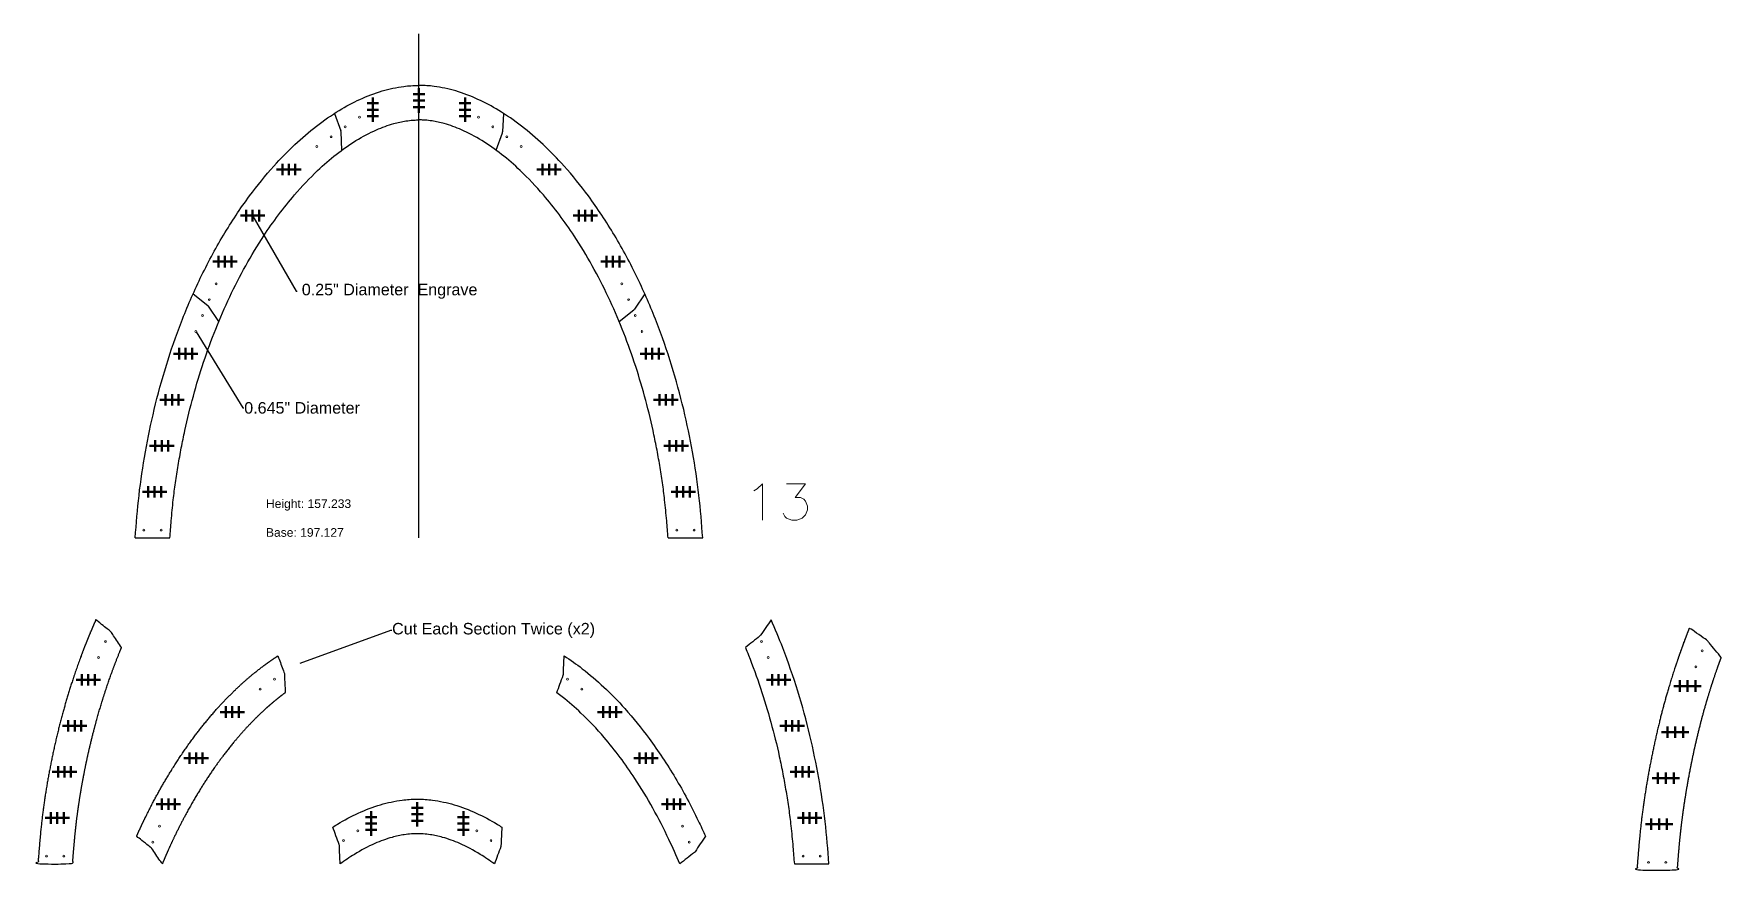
# Model space of a CAD drawing. Header units: inches. Extents: x -1683 to 11264, y -1696 to 865.
# Drawn here: x 2498 to 3084, y -1456 to -1165 of the extents above; entities that cross this region are included whole.
import ezdxf
from ezdxf import colors
from ezdxf.entities.mleader import LeaderData, LeaderLine
from ezdxf.math import Vec2, Vec3

# ---------------------------------------------------------------- set-up
doc = ezdxf.new("R2010")
doc.units = ezdxf.units.IN
doc.header["$MEASUREMENT"] = 0
doc.header["$PDMODE"] = 2
doc.header["$PDSIZE"] = 2
for name, color, linetype, lineweight in [('Annotation', 7, 'Continuous', 9), ('Drilling', 3, 'Continuous', 13), ('Engrave', 4, 'Continuous', 50)]:
    doc.layers.add(name, color=color, linetype=linetype, lineweight=lineweight)
doc.styles.get("Standard").update_dxf_attribs({"font": 'Arial.ttf'})

# ---------------------------------------------------------------- blocks, each defined once
blk = doc.blocks.new('*U508')
at = {"layer": 'Engrave'}
blk.add_point((0, 0), dxfattribs=at)
blk = doc.blocks.new('*U509')
at = {"layer": 'Engrave', "color": 0, "linetype": 'ByBlock', "lineweight": -2, "transparency": 16777216}
for p in [(0, 0), (2.25, 0), (4.5, 0)]:
    blk.add_blockref('*U508', p, dxfattribs=at)
blk = doc.blocks.new('*U818')
at = {"layer": 'Engrave'}
blk.add_point((0, 0), dxfattribs=at)
blk = doc.blocks.new('*U819')
at = {"layer": 'Engrave', "color": 0, "linetype": 'ByBlock', "lineweight": -2, "transparency": 16777216}
for p in [(0, 0), (2.75, 0), (5.5, 0)]:
    blk.add_blockref('*U818', p, dxfattribs=at)
blk = doc.blocks.new('*U820')
at = {"layer": 'Engrave'}
blk.add_point((0, 0), dxfattribs=at)
blk = doc.blocks.new('*U821')
at = {"layer": 'Engrave', "color": 0, "linetype": 'ByBlock', "lineweight": -2, "transparency": 16777216}
for p in [(0, 0), (2.75, 0), (5.5, 0)]:
    blk.add_blockref('*U820', p, dxfattribs=at)
blk = doc.blocks.new('*U822')
at = {"layer": 'Engrave'}
blk.add_point((0, 0), dxfattribs=at)
blk = doc.blocks.new('*U823')
at = {"layer": 'Engrave', "color": 0, "linetype": 'ByBlock', "lineweight": -2, "transparency": 16777216}
for p in [(0, 0), (2.75, 0), (5.5, 0)]:
    blk.add_blockref('*U822', p, dxfattribs=at)
blk = doc.blocks.new('*U824')
at = {"layer": 'Engrave'}
blk.add_point((0, 0), dxfattribs=at)
blk = doc.blocks.new('*U825')
at = {"layer": 'Engrave', "color": 0, "linetype": 'ByBlock', "lineweight": -2, "transparency": 16777216}
for p in [(0, 0), (2.75, 0), (5.5, 0)]:
    blk.add_blockref('*U824', p, dxfattribs=at)
blk = doc.blocks.new('*U1140')
at = {"layer": 'Engrave'}
blk.add_point((0, 0), dxfattribs=at)
blk = doc.blocks.new('*U1141')
at = {"layer": 'Engrave', "color": 0, "linetype": 'ByBlock', "lineweight": -2, "transparency": 16777216}
for p in [(0, 0), (2.25, 0), (4.5, 0)]:
    blk.add_blockref('*U1140', p, dxfattribs=at)
blk = doc.blocks.new('*U1142')
at = {"layer": 'Engrave'}
blk.add_point((0, 0), dxfattribs=at)
blk = doc.blocks.new('*U1143')
at = {"layer": 'Engrave', "color": 0, "linetype": 'ByBlock', "lineweight": -2, "transparency": 16777216}
for p in [(0, 0), (2.25, 0), (4.5, 0)]:
    blk.add_blockref('*U1142', p, dxfattribs=at)
blk = doc.blocks.new('*U1144')
at = {"layer": 'Engrave'}
blk.add_point((0, 0), dxfattribs=at)
blk = doc.blocks.new('*U1145')
at = {"layer": 'Engrave', "color": 0, "linetype": 'ByBlock', "lineweight": -2, "transparency": 16777216}
for p in [(0, 0), (2.25, 0), (4.5, 0)]:
    blk.add_blockref('*U1144', p, dxfattribs=at)
blk = doc.blocks.new('*U1146')
at = {"layer": 'Engrave'}
blk.add_point((0, 0), dxfattribs=at)
blk = doc.blocks.new('*U1147')
at = {"layer": 'Engrave', "color": 0, "linetype": 'ByBlock', "lineweight": -2, "transparency": 16777216}
for p in [(0, 0), (2.25, 0), (4.5, 0)]:
    blk.add_blockref('*U1146', p, dxfattribs=at)
blk = doc.blocks.new('*U1148')
at = {"layer": 'Engrave'}
blk.add_point((0, 0), dxfattribs=at)
blk = doc.blocks.new('*U1149')
at = {"layer": 'Engrave', "color": 0, "linetype": 'ByBlock', "lineweight": -2, "transparency": 16777216}
for p in [(0, 0), (2.25, 0), (4.5, 0)]:
    blk.add_blockref('*U1148', p, dxfattribs=at)
blk = doc.blocks.new('*U1150')
at = {"layer": 'Engrave'}
blk.add_point((0, 0), dxfattribs=at)
blk = doc.blocks.new('*U1151')
at = {"layer": 'Engrave', "color": 0, "linetype": 'ByBlock', "lineweight": -2, "transparency": 16777216}
for p in [(0, 0), (2.25, 0), (4.5, 0)]:
    blk.add_blockref('*U1150', p, dxfattribs=at)
blk = doc.blocks.new('*U1152')
at = {"layer": 'Engrave'}
blk.add_point((0, 0), dxfattribs=at)
blk = doc.blocks.new('*U1153')
at = {"layer": 'Engrave', "color": 0, "linetype": 'ByBlock', "lineweight": -2, "transparency": 16777216}
for p in [(0, 0), (2.25, 0), (4.5, 0)]:
    blk.add_blockref('*U1152', p, dxfattribs=at)
blk = doc.blocks.new('*U1154')
at = {"layer": 'Engrave'}
blk.add_point((0, 0), dxfattribs=at)
blk = doc.blocks.new('*U1155')
at = {"layer": 'Engrave', "color": 0, "linetype": 'ByBlock', "lineweight": -2, "transparency": 16777216}
for p in [(0, 0), (2.25, 0), (4.5, 0)]:
    blk.add_blockref('*U1154', p, dxfattribs=at)
blk = doc.blocks.new('*U1156')
at = {"layer": 'Engrave'}
blk.add_point((0, 0), dxfattribs=at)
blk = doc.blocks.new('*U1157')
at = {"layer": 'Engrave', "color": 0, "linetype": 'ByBlock', "lineweight": -2, "transparency": 16777216}
for p in [(0, 0), (2.25, 0), (4.5, 0)]:
    blk.add_blockref('*U1156', p, dxfattribs=at)
blk = doc.blocks.new('*U1158')
at = {"layer": 'Engrave'}
blk.add_point((0, 0), dxfattribs=at)
blk = doc.blocks.new('*U1159')
at = {"layer": 'Engrave', "color": 0, "linetype": 'ByBlock', "lineweight": -2, "transparency": 16777216}
for p in [(0, 0), (2.25, 0), (4.5, 0)]:
    blk.add_blockref('*U1158', p, dxfattribs=at)
blk = doc.blocks.new('*U1160')
at = {"layer": 'Engrave'}
blk.add_point((0, 0), dxfattribs=at)
blk = doc.blocks.new('*U1161')
at = {"layer": 'Engrave', "color": 0, "linetype": 'ByBlock', "lineweight": -2, "transparency": 16777216}
for p in [(0, 0), (2.25, 0), (4.5, 0)]:
    blk.add_blockref('*U1160', p, dxfattribs=at)
blk = doc.blocks.new('*U1162')
at = {"layer": 'Engrave'}
blk.add_point((0, 0), dxfattribs=at)
blk = doc.blocks.new('*U1163')
at = {"layer": 'Engrave', "color": 0, "linetype": 'ByBlock', "lineweight": -2, "transparency": 16777216}
for p in [(0, 0), (2.25, 0), (4.5, 0)]:
    blk.add_blockref('*U1162', p, dxfattribs=at)
blk = doc.blocks.new('*U1164')
at = {"layer": 'Engrave'}
blk.add_point((0, 0), dxfattribs=at)
blk = doc.blocks.new('*U1165')
at = {"layer": 'Engrave', "color": 0, "linetype": 'ByBlock', "lineweight": -2, "transparency": 16777216}
for p in [(0, 0), (2.25, 0), (4.5, 0)]:
    blk.add_blockref('*U1164', p, dxfattribs=at)
blk = doc.blocks.new('*U1166')
at = {"layer": 'Engrave'}
blk.add_point((0, 0), dxfattribs=at)
blk = doc.blocks.new('*U1167')
at = {"layer": 'Engrave', "color": 0, "linetype": 'ByBlock', "lineweight": -2, "transparency": 16777216}
for p in [(0, 0), (2.25, 0), (4.5, 0)]:
    blk.add_blockref('*U1166', p, dxfattribs=at)
blk = doc.blocks.new('*U1168')
at = {"layer": 'Engrave'}
blk.add_point((0, 0), dxfattribs=at)
blk = doc.blocks.new('*U1169')
at = {"layer": 'Engrave', "color": 0, "linetype": 'ByBlock', "lineweight": -2, "transparency": 16777216}
for p in [(0, 0), (2.25, 0), (4.5, 0)]:
    blk.add_blockref('*U1168', p, dxfattribs=at)
blk = doc.blocks.new('*U1170')
at = {"layer": 'Engrave'}
blk.add_point((0, 0), dxfattribs=at)
blk = doc.blocks.new('*U1171')
at = {"layer": 'Engrave', "color": 0, "linetype": 'ByBlock', "lineweight": -2, "transparency": 16777216}
for p in [(0, 0), (2.25, 0), (4.5, 0)]:
    blk.add_blockref('*U1170', p, dxfattribs=at)
blk = doc.blocks.new('*U1172')
at = {"layer": 'Engrave'}
blk.add_point((0, 0), dxfattribs=at)
blk = doc.blocks.new('*U1173')
at = {"layer": 'Engrave', "color": 0, "linetype": 'ByBlock', "lineweight": -2, "transparency": 16777216}
for p in [(0, 0), (2.25, 0), (4.5, 0)]:
    blk.add_blockref('*U1172', p, dxfattribs=at)
blk = doc.blocks.new('*U1211')
at = {"layer": 'Engrave'}
blk.add_point((0, 0), dxfattribs=at)
blk = doc.blocks.new('*U1212')
at = {"layer": 'Engrave', "color": 0, "linetype": 'ByBlock', "lineweight": -2, "transparency": 16777216}
for p in [(0, 0), (2.25, 0), (4.5, 0)]:
    blk.add_blockref('*U1211', p, dxfattribs=at)
blk = doc.blocks.new('*U1213')
at = {"layer": 'Engrave'}
blk.add_point((0, 0), dxfattribs=at)
blk = doc.blocks.new('*U1214')
at = {"layer": 'Engrave', "color": 0, "linetype": 'ByBlock', "lineweight": -2, "transparency": 16777216}
for p in [(0, 0), (2.25, 0), (4.5, 0)]:
    blk.add_blockref('*U1213', p, dxfattribs=at)
blk = doc.blocks.new('*U1215')
at = {"layer": 'Engrave'}
blk.add_point((0, 0), dxfattribs=at)
blk = doc.blocks.new('*U1216')
at = {"layer": 'Engrave', "color": 0, "linetype": 'ByBlock', "lineweight": -2, "transparency": 16777216}
for p in [(0, 0), (2.25, 0), (4.5, 0)]:
    blk.add_blockref('*U1215', p, dxfattribs=at)
blk = doc.blocks.new('*U1217')
at = {"layer": 'Engrave'}
blk.add_point((0, 0), dxfattribs=at)
blk = doc.blocks.new('*U1218')
at = {"layer": 'Engrave', "color": 0, "linetype": 'ByBlock', "lineweight": -2, "transparency": 16777216}
for p in [(0, 0), (2.25, 0), (4.5, 0)]:
    blk.add_blockref('*U1217', p, dxfattribs=at)
blk = doc.blocks.new('*U1219')
at = {"layer": 'Engrave'}
blk.add_point((0, 0), dxfattribs=at)
blk = doc.blocks.new('*U1220')
at = {"layer": 'Engrave', "color": 0, "linetype": 'ByBlock', "lineweight": -2, "transparency": 16777216}
for p in [(0, 0), (2.25, 0), (4.5, 0)]:
    blk.add_blockref('*U1219', p, dxfattribs=at)
blk = doc.blocks.new('*U1221')
at = {"layer": 'Engrave'}
blk.add_point((0, 0), dxfattribs=at)
blk = doc.blocks.new('*U1222')
at = {"layer": 'Engrave', "color": 0, "linetype": 'ByBlock', "lineweight": -2, "transparency": 16777216}
for p in [(0, 0), (2.25, 0), (4.5, 0)]:
    blk.add_blockref('*U1221', p, dxfattribs=at)
blk = doc.blocks.new('*U1223')
at = {"layer": 'Engrave'}
blk.add_point((0, 0), dxfattribs=at)
blk = doc.blocks.new('*U1224')
at = {"layer": 'Engrave', "color": 0, "linetype": 'ByBlock', "lineweight": -2, "transparency": 16777216}
for p in [(0, 0), (2.25, 0), (4.5, 0)]:
    blk.add_blockref('*U1223', p, dxfattribs=at)
blk = doc.blocks.new('*U1225')
at = {"layer": 'Engrave'}
blk.add_point((0, 0), dxfattribs=at)
blk = doc.blocks.new('*U1226')
at = {"layer": 'Engrave', "color": 0, "linetype": 'ByBlock', "lineweight": -2, "transparency": 16777216}
for p in [(0, 0), (2.25, 0), (4.5, 0)]:
    blk.add_blockref('*U1225', p, dxfattribs=at)
blk = doc.blocks.new('*U1227')
at = {"layer": 'Engrave'}
blk.add_point((0, 0), dxfattribs=at)
blk = doc.blocks.new('*U1228')
at = {"layer": 'Engrave', "color": 0, "linetype": 'ByBlock', "lineweight": -2, "transparency": 16777216}
for p in [(0, 0), (2.25, 0), (4.5, 0)]:
    blk.add_blockref('*U1227', p, dxfattribs=at)
blk = doc.blocks.new('*U1229')
at = {"layer": 'Engrave'}
blk.add_point((0, 0), dxfattribs=at)
blk = doc.blocks.new('*U1230')
at = {"layer": 'Engrave', "color": 0, "linetype": 'ByBlock', "lineweight": -2, "transparency": 16777216}
for p in [(0, 0), (2.25, 0), (4.5, 0)]:
    blk.add_blockref('*U1229', p, dxfattribs=at)
blk = doc.blocks.new('*U1231')
at = {"layer": 'Engrave'}
blk.add_point((0, 0), dxfattribs=at)
blk = doc.blocks.new('*U1232')
at = {"layer": 'Engrave', "color": 0, "linetype": 'ByBlock', "lineweight": -2, "transparency": 16777216}
for p in [(0, 0), (2.25, 0), (4.5, 0)]:
    blk.add_blockref('*U1231', p, dxfattribs=at)
blk = doc.blocks.new('*U1233')
at = {"layer": 'Engrave'}
blk.add_point((0, 0), dxfattribs=at)
blk = doc.blocks.new('*U1234')
at = {"layer": 'Engrave', "color": 0, "linetype": 'ByBlock', "lineweight": -2, "transparency": 16777216}
for p in [(0, 0), (2.25, 0), (4.5, 0)]:
    blk.add_blockref('*U1233', p, dxfattribs=at)
blk = doc.blocks.new('*U1235')
at = {"layer": 'Engrave'}
blk.add_point((0, 0), dxfattribs=at)
blk = doc.blocks.new('*U1236')
at = {"layer": 'Engrave', "color": 0, "linetype": 'ByBlock', "lineweight": -2, "transparency": 16777216}
for p in [(0, 0), (2.25, 0), (4.5, 0)]:
    blk.add_blockref('*U1235', p, dxfattribs=at)
blk = doc.blocks.new('*U1237')
at = {"layer": 'Engrave'}
blk.add_point((0, 0), dxfattribs=at)
blk = doc.blocks.new('*U1238')
at = {"layer": 'Engrave', "color": 0, "linetype": 'ByBlock', "lineweight": -2, "transparency": 16777216}
for p in [(0, 0), (2.25, 0), (4.5, 0)]:
    blk.add_blockref('*U1237', p, dxfattribs=at)
blk = doc.blocks.new('*U1239')
at = {"layer": 'Engrave'}
blk.add_point((0, 0), dxfattribs=at)
blk = doc.blocks.new('*U1240')
at = {"layer": 'Engrave', "color": 0, "linetype": 'ByBlock', "lineweight": -2, "transparency": 16777216}
for p in [(0, 0), (2.25, 0), (4.5, 0)]:
    blk.add_blockref('*U1239', p, dxfattribs=at)
blk = doc.blocks.new('*U1241')
at = {"layer": 'Engrave'}
blk.add_point((0, 0), dxfattribs=at)
blk = doc.blocks.new('*U1242')
at = {"layer": 'Engrave', "color": 0, "linetype": 'ByBlock', "lineweight": -2, "transparency": 16777216}
for p in [(0, 0), (2.25, 0), (4.5, 0)]:
    blk.add_blockref('*U1241', p, dxfattribs=at)
blk = doc.blocks.new('*U1243')
at = {"layer": 'Engrave'}
blk.add_point((0, 0), dxfattribs=at)
blk = doc.blocks.new('*U1244')
at = {"layer": 'Engrave', "color": 0, "linetype": 'ByBlock', "lineweight": -2, "transparency": 16777216}
for p in [(0, 0), (2.25, 0), (4.5, 0)]:
    blk.add_blockref('*U1243', p, dxfattribs=at)
blk = doc.blocks.new('*U1245')
at = {"layer": 'Engrave'}
blk.add_point((0, 0), dxfattribs=at)
blk = doc.blocks.new('*U1246')
at = {"layer": 'Engrave', "color": 0, "linetype": 'ByBlock', "lineweight": -2, "transparency": 16777216}
for p in [(0, 0), (2.25, 0), (4.5, 0)]:
    blk.add_blockref('*U1245', p, dxfattribs=at)

msp = doc.modelspace()

# ---------------------------------------------------------------- linework, layer by layer
for p, q in [((2631.8214, -1340.6088), (2631.8214, -1165.41934)), ((2602.47862, -1193.09266), (2604.69175, -1199.15345)), ((2661.16419, -1193.09266), (2660.88949, -1199.53903)), ((2605.02621, -1205.90025), (2604.75151, -1199.45388)), ((2658.6166, -1205.90025), (2660.82973, -1199.83946)), ((2553.39161, -1255.76393), (2558.46914, -1259.80078)), ((2562.30202, -1265.40315), (2558.67599, -1260.02455)), ((2710.25119, -1255.76393), (2706.62516, -1261.14253)), ((2701.34078, -1265.40315), (2706.41831, -1261.3663)), ((2533.26095, -1340.6088), (2545.29761, -1340.6088)), ((2718.34519, -1340.6088), (2730.38185, -1340.6088))]:
    msp.add_line(p, q)
for points, knots in [([(2533.26095, -1340.6088), (2533.64692, -1335.67146), (2534.42879, -1325.66991), (2536.66893, -1310.76907), (2539.78645, -1295.6649), (2543.92229, -1280.54583), (2549.19293, -1265.28755), (2555.74832, -1250.15136), (2563.58387, -1235.46945), (2572.19783, -1222.44271), (2580.63789, -1212.00811), (2588.45976, -1203.95616), (2596.03016, -1197.44813), (2603.61948, -1192.17463), (2611.29427, -1188.05318), (2618.81372, -1185.17607), (2625.66137, -1183.68506), (2629.97224, -1183.38549), (2631.73323, -1183.3761), (2631.8214, -1183.37592)], [0, 0, 0, 0, 23.442729508, 47.487903344, 71.28652079, 96.431531706, 121.649261058, 147.658622891, 174.450728203, 200.344126996, 221.48074969, 237.901013912, 253.431589415, 268.680568048, 281.563585039, 294.589825293, 306.676829074, 314.590595549, 315.007716333, 315.007716333, 315.007716333, 315.007716333]), ([(2730.38185, -1340.6088), (2729.99588, -1335.67146), (2729.21402, -1325.66991), (2726.97387, -1310.76907), (2723.85635, -1295.6649), (2719.72051, -1280.54583), (2714.44988, -1265.28755), (2707.89449, -1250.15136), (2700.05893, -1235.46945), (2691.44497, -1222.44271), (2683.00491, -1212.00811), (2675.18304, -1203.95616), (2667.61264, -1197.44813), (2660.02332, -1192.17463), (2652.34854, -1188.05318), (2644.82909, -1185.17607), (2637.98143, -1183.68506), (2633.67056, -1183.38549), (2631.90957, -1183.3761), (2631.8214, -1183.37592)], [0, 0, 0, 0, 23.442729508, 47.487903344, 71.28652079, 96.431531706, 121.649261058, 147.658622891, 174.450728203, 200.344126996, 221.48074969, 237.901013912, 253.431589415, 268.680568048, 281.563585039, 294.589825293, 306.676829074, 314.590595549, 315.007716333, 315.007716333, 315.007716333, 315.007716333]), ([(2545.29761, -1340.6088), (2545.45447, -1338.60617), (2545.61134, -1336.62695), (2545.99154, -1332.2061), (2546.22154, -1329.77907), (2546.714, -1325.40278), (2546.96825, -1323.41373), (2547.5333, -1319.42615), (2547.84381, -1317.42986), (2548.52084, -1313.39908), (2548.88787, -1311.36312), (2549.66759, -1307.31188), (2550.08122, -1305.29388), (2551.39698, -1299.26513), (2552.37531, -1295.2805), (2554.54582, -1287.36191), (2555.73637, -1283.42764), (2558.32231, -1275.65559), (2559.71887, -1271.81929), (2562.73958, -1264.25251), (2564.36421, -1260.51827), (2569.58036, -1249.48978), (2573.49854, -1242.39505), (2581.19273, -1230.68942), (2584.75576, -1225.89523), (2591.14925, -1218.44104), (2593.83321, -1215.59906), (2598.73534, -1210.96333), (2600.89621, -1209.08961), (2605.34336, -1205.60751), (2607.62411, -1204.00319), (2612.28312, -1201.13137), (2614.65565, -1199.8674), (2619.04545, -1197.93669), (2621.05195, -1197.20837), (2624.47527, -1196.25425), (2625.89491, -1195.94515), (2628.11902, -1195.60602), (2628.9391, -1195.51351), (2630.28069, -1195.41635), (2630.8021, -1195.39215), (2631.48835, -1195.37837), (2631.65583, -1195.37644), (2631.8214, -1195.37595)], [1.482850939, 1.482850939, 1.482850939, 1.482850939, 11.025855831, 11.025855831, 23.067176923, 23.067176923, 33.114904632, 33.114904632, 43.162632342, 43.162632342, 53.382703449, 53.382703449, 63.602774556, 63.602774556, 84.04291677, 84.04291677, 104.483058984, 104.483058984, 124.923201199, 124.923201199, 145.363343413, 145.363343413, 186.243627841, 186.243627841, 216.797059785, 216.797059785, 237.233314743, 237.233314743, 252.514679491, 252.514679491, 267.796044238, 267.796044238, 283.077408986, 283.077408986, 295.840590156, 295.840590156, 304.969616431, 304.969616431, 310.381351826, 310.381351826, 313.838932752, 313.838932752, 314.952382403, 314.952382403, 314.952382403, 314.952382403]), ([(2718.34519, -1340.6088), (2718.18834, -1338.60617), (2718.03146, -1336.62695), (2717.65126, -1332.2061), (2717.42126, -1329.77907), (2716.9288, -1325.40278), (2716.67455, -1323.41373), (2716.10951, -1319.42615), (2715.79899, -1317.42986), (2715.12196, -1313.39908), (2714.75494, -1311.36312), (2713.97521, -1307.31188), (2713.56158, -1305.29388), (2712.24583, -1299.26513), (2711.26749, -1295.2805), (2709.09699, -1287.36191), (2707.90644, -1283.42764), (2705.32049, -1275.65559), (2703.92394, -1271.81929), (2700.90322, -1264.25251), (2699.2786, -1260.51827), (2694.06244, -1249.48978), (2690.14426, -1242.39505), (2682.45007, -1230.68942), (2678.88704, -1225.89523), (2672.49355, -1218.44104), (2669.8096, -1215.59906), (2664.90746, -1210.96333), (2662.7466, -1209.08961), (2658.29944, -1205.60751), (2656.01869, -1204.00319), (2651.35968, -1201.13137), (2648.98715, -1199.8674), (2644.59735, -1197.93669), (2642.59085, -1197.20837), (2639.16753, -1196.25425), (2637.74789, -1195.94515), (2635.52378, -1195.60602), (2634.70371, -1195.51351), (2633.36212, -1195.41635), (2632.8407, -1195.39215), (2632.15445, -1195.37837), (2631.98697, -1195.37644), (2631.8214, -1195.37595)], [1.482850939, 1.482850939, 1.482850939, 1.482850939, 11.025855831, 11.025855831, 23.067176923, 23.067176923, 33.114904632, 33.114904632, 43.162632342, 43.162632342, 53.382703449, 53.382703449, 63.602774556, 63.602774556, 84.04291677, 84.04291677, 104.483058984, 104.483058984, 124.923201199, 124.923201199, 145.363343413, 145.363343413, 186.243627841, 186.243627841, 216.797059785, 216.797059785, 237.233314743, 237.233314743, 252.514679491, 252.514679491, 267.796044238, 267.796044238, 283.077408986, 283.077408986, 295.840590156, 295.840590156, 304.969616431, 304.969616431, 310.381351826, 310.381351826, 313.838932752, 313.838932752, 314.952382403, 314.952382403, 314.952382403, 314.952382403]), ([(2774.23239, -1453.89788), (2770.22017, -1453.89788), (2766.20795, -1453.89788), (2762.19573, -1453.89788), (2762.03888, -1451.89525), (2761.88201, -1449.91603), (2761.50181, -1445.49517), (2761.27181, -1443.06815), (2760.77934, -1438.69186), (2760.52509, -1436.70281), (2759.96005, -1432.71523), (2759.64953, -1430.71893), (2758.9725, -1426.68816), (2758.60548, -1424.6522), (2757.82576, -1420.60096), (2757.41212, -1418.58296), (2756.09637, -1412.55421), (2755.11803, -1408.56958), (2752.94753, -1400.65099), (2751.75698, -1396.71672), (2749.17103, -1388.94467), (2747.77448, -1385.10837), (2745.91271, -1380.4447), (2745.55511, -1379.56708), (2745.19132, -1378.69223), (2746.88383, -1377.34661), (2748.57634, -1376.001), (2750.26885, -1374.65538), (2750.34836, -1374.59216), (2750.41892, -1374.51583), (2750.4757, -1374.43161), (2751.68438, -1372.63874), (2752.89306, -1370.84587), (2754.10173, -1369.05301), (2755.53905, -1372.26947), (2758.94452, -1380.44128), (2763.57105, -1393.83491), (2767.70689, -1408.95398), (2770.82441, -1424.05814), (2773.06456, -1438.95899), (2773.84642, -1448.96054), (2774.23239, -1453.89788)], [0, 0, 0, 0, 1, 1, 1, 10.543004892, 10.543004892, 22.584325983, 22.584325983, 32.632053693, 32.632053693, 42.679781402, 42.679781402, 52.89985251, 52.89985251, 63.119923617, 63.119923617, 83.560065831, 83.560065831, 104.000208045, 104.000208045, 124.440350259, 124.440350259, 129.196148159, 129.196148159, 129.196148159, 130.196148159, 130.196148159, 130.196148159, 130.500870708, 130.500870708, 130.500870708, 131.500870708, 131.500870708, 131.500870708, 148.177081336, 173.394810688, 198.539821604, 222.33843905, 246.383612886, 269.826342394, 269.826342394, 269.826342394, 269.826342394]), ([(2681.97107, -1388.03375), (2681.96673, -1388.13577), (2681.94634, -1388.23827), (2681.91131, -1388.33418), (2681.1736, -1390.35445), (2680.43589, -1392.37471), (2679.69819, -1394.39498), (2680.33813, -1394.86625), (2680.97367, -1395.34926), (2683.82818, -1397.58433), (2685.98905, -1399.45806), (2690.89118, -1404.09379), (2693.57514, -1406.93576), (2699.96863, -1414.38996), (2703.53166, -1419.18415), (2711.22585, -1430.88978), (2715.14403, -1437.9845), (2719.95564, -1448.15767), (2721.22263, -1451.01269), (2722.42237, -1453.89788), (2724.11488, -1452.55226), (2725.80739, -1451.20664), (2727.4999, -1449.86103), (2727.57941, -1449.79781), (2727.64997, -1449.72148), (2727.70675, -1449.63726), (2728.91542, -1447.84439), (2730.1241, -1446.05152), (2731.33278, -1444.25865), (2730.52836, -1442.4585), (2727.31565, -1435.53485), (2721.14052, -1423.96418), (2712.52656, -1410.93743), (2704.0865, -1400.50283), (2696.26463, -1392.45088), (2689.18824, -1386.36754), (2684.41079, -1382.97463), (2682.24577, -1381.58738), (2682.15421, -1383.73617), (2682.06264, -1385.88496), (2681.97107, -1388.03375)], [0, 0, 0, 0, 0.306313724, 0.306313724, 0.306313724, 1.306313724, 1.306313724, 1.306313724, 5.642363929, 5.642363929, 20.923728676, 20.923728676, 41.359983634, 41.359983634, 71.913415578, 71.913415578, 112.793700006, 112.793700006, 128.478044321, 128.478044321, 128.478044321, 129.478044321, 129.478044321, 129.478044321, 129.78276687, 129.78276687, 129.78276687, 130.78276687, 130.78276687, 130.78276687, 140.115918074, 166.908023386, 192.801422179, 213.938044873, 230.358309095, 245.888884598, 258.057818069, 258.057818069, 258.057818069, 259.057818069, 259.057818069, 259.057818069, 259.057818069]), ([(2604.11404, -1447.15108), (2604.14906, -1447.24699), (2604.16945, -1447.3495), (2604.1738, -1447.45151), (2604.26537, -1449.6003), (2604.35693, -1451.74909), (2604.4485, -1453.89788), (2606.0639, -1452.70825), (2607.7074, -1451.59338), (2611.70542, -1449.12901), (2614.07795, -1447.86503), (2618.46775, -1445.93432), (2620.47425, -1445.206), (2623.89757, -1444.25188), (2625.31721, -1443.94278), (2627.54131, -1443.60365), (2628.36139, -1443.51114), (2629.70298, -1443.41398), (2630.22439, -1443.38978), (2630.91064, -1443.376), (2631.07813, -1443.37407), (2631.2437, -1443.37358), (2631.40927, -1443.37407), (2631.57675, -1443.376), (2632.263, -1443.38978), (2632.78441, -1443.41398), (2634.126, -1443.51114), (2634.94608, -1443.60365), (2637.17018, -1443.94278), (2638.58983, -1444.25188), (2642.01315, -1445.206), (2644.01965, -1445.93432), (2648.40945, -1447.86503), (2650.78197, -1449.12901), (2654.78, -1451.59338), (2656.4235, -1452.70825), (2658.03889, -1453.89788), (2658.7766, -1451.87762), (2659.51431, -1449.85735), (2660.25202, -1447.83709), (2660.28704, -1447.74118), (2660.30743, -1447.63867), (2660.31178, -1447.53666), (2660.40335, -1445.38787), (2660.49491, -1443.23908), (2660.58648, -1441.09029), (2660.0385, -1440.73917), (2657.17647, -1438.9537), (2651.77083, -1436.05081), (2644.25138, -1433.1737), (2637.40373, -1431.68269), (2633.09286, -1431.38312), (2631.33187, -1431.37373), (2631.2437, -1431.37355), (2631.15552, -1431.37373), (2629.39454, -1431.38312), (2625.08367, -1431.68269), (2618.23601, -1433.1737), (2610.71656, -1436.05081), (2605.31092, -1438.9537), (2602.44889, -1440.73917), (2601.90091, -1441.09029), (2602.63862, -1443.11055), (2603.37633, -1445.13082), (2604.11404, -1447.15108)], [0, 0, 0, 0, 0.306313724, 0.306313724, 0.306313724, 1.306313724, 1.306313724, 1.306313724, 12.251628267, 12.251628267, 27.532993015, 27.532993015, 40.296174185, 40.296174185, 49.425200459, 49.425200459, 54.836935855, 54.836935855, 58.29451678, 58.29451678, 59.407966431, 59.407966431, 59.407966431, 60.521416083, 60.521416083, 63.978997008, 63.978997008, 69.390732404, 69.390732404, 78.519758678, 78.519758678, 91.282939848, 91.282939848, 106.564304596, 106.564304596, 117.509619139, 117.509619139, 117.509619139, 118.509619139, 118.509619139, 118.509619139, 118.815932863, 118.815932863, 118.815932863, 119.815932863, 119.815932863, 119.815932863, 122.895978025, 135.778995016, 148.80523527, 160.892239051, 168.806005525, 169.22312631, 169.22312631, 169.22312631, 169.640247094, 177.554013568, 189.64101735, 202.667257604, 215.550274595, 218.630319757, 218.630319757, 218.630319757, 219.630319757, 219.630319757, 219.630319757, 219.630319757])]:
    msp.add_open_spline(points, degree=3, knots=knots)
for points in [[(2604.75151, -1199.45388), (2604.74716, -1199.35187), (2604.72677, -1199.24936), (2604.69175, -1199.15345)], [(2660.82973, -1199.83946), (2660.86475, -1199.74355), (2660.88514, -1199.64104), (2660.88949, -1199.53903)], [(2558.67599, -1260.02455), (2558.61921, -1259.94032), (2558.54865, -1259.864), (2558.46914, -1259.80078)], [(2706.41831, -1261.3663), (2706.49782, -1261.30309), (2706.56838, -1261.22676), (2706.62516, -1261.14253)]]:
    msp.add_open_spline(points, degree=3)
for points, weights, knots in [([(2528.51486, -1378.69224), (2528.15108, -1379.56708), (2527.79348, -1380.4447), (2525.93171, -1385.10838), (2524.53515, -1388.94467), (2521.94921, -1396.71672), (2520.75866, -1400.65099), (2518.58815, -1408.56958), (2517.60982, -1412.55421), (2516.29406, -1418.58296), (2515.88043, -1420.60096), (2515.10071, -1424.6522), (2514.73368, -1426.68816), (2514.05665, -1430.71894), (2513.74614, -1432.71523), (2513.18109, -1436.70281), (2512.92684, -1438.69186), (2512.43438, -1443.06816), (2512.20438, -1445.49518), (2511.82418, -1449.91603), (2511.66731, -1451.89525), (2511.51045, -1453.89788), (2507.49823, -1453.89788), (2503.48601, -1453.89788), (2499.47379, -1453.89788), (2499.85976, -1448.96054), (2500.64163, -1438.95899), (2502.88177, -1424.05815), (2505.99929, -1408.95398), (2510.13513, -1393.83491), (2514.76166, -1380.44129), (2518.16714, -1372.26948), (2519.60445, -1369.05301), (2521.29696, -1370.39863), (2522.98947, -1371.74425), (2524.68198, -1373.08986), (2524.76211, -1373.15357), (2524.8316, -1373.22875), (2524.88883, -1373.31363), (2526.09751, -1375.1065), (2527.30618, -1376.89937), (2528.51486, -1378.69224)], [1, 1, 1, 1, 1, 1, 1, 1, 1, 1, 1, 1, 1, 1, 1, 1, 1, 1, 1, 1, 1, 1, 1, 1, 1, 1, 1, 1, 1, 1, 1, 1, 1, 1, 1, 1, 0.992216577777, 0.992216577777, 1, 1, 1, 1], [0, 0, 0, 0, 4.7557979, 4.7557979, 25.195940114, 25.195940114, 45.636082328, 45.636082328, 66.076224542, 66.076224542, 76.296295649, 76.296295649, 86.516366756, 86.516366756, 96.564094466, 96.564094466, 106.611822176, 106.611822176, 118.653143267, 118.653143267, 128.196148159, 128.196148159, 128.196148159, 129.196148159, 129.196148159, 129.196148159, 152.638877667, 176.684051503, 200.482668949, 225.627679865, 250.845409217, 267.521619845, 267.521619845, 267.521619845, 268.521619845, 268.521619845, 268.521619845, 268.827533852, 268.827533852, 268.827533852, 269.827533852, 269.827533852, 269.827533852, 269.827533852]), ([(3084.13033, -1382.135), (3083.30125, -1384.38834), (3082.50255, -1386.65976), (3080.92442, -1391.35913), (3080.14993, -1393.78974), (3078.68627, -1398.66368), (3077.99881, -1401.1047), (3076.39333, -1407.19), (3075.51873, -1410.85432), (3074.14395, -1417.15822), (3073.61125, -1419.77494), (3072.46641, -1425.8262), (3071.87777, -1429.27116), (3070.83811, -1436.14187), (3070.38854, -1439.56833), (3069.76501, -1445.36122), (3069.54378, -1447.77575), (3069.1774, -1452.1545), (3069.02614, -1454.10296), (3068.8749, -1456.07539), (3064.19457, -1456.07539), (3059.51424, -1456.07539), (3054.83392, -1456.07539), (3055.209, -1451.17262), (3055.97975, -1441.09813), (3058.11386, -1426.03233), (3061.07761, -1410.74549), (3064.82148, -1395.64418), (3068.97915, -1382.66694), (3071.88692, -1374.84607), (3073.05061, -1371.89302), (3075.08906, -1373.32741), (3077.1275, -1374.7618), (3079.16595, -1376.19619), (3079.23865, -1376.24735), (3079.30392, -1376.30769), (3079.36062, -1376.37615), (3080.95052, -1378.29577), (3082.54043, -1380.21538), (3084.13033, -1382.135)], [1, 1, 1, 1, 1, 1, 1, 1, 1, 1, 1, 1, 1, 1, 1, 1, 1, 1, 1, 1, 1, 1, 1, 1, 1, 1, 1, 1, 1, 1, 1, 1, 1, 1, 0.994117317725, 0.994117317725, 1, 1, 1, 1], [0, 0, 0, 0, 12.005369729, 12.005369729, 24.79291329, 24.79291329, 37.58045685, 37.58045685, 56.354055829, 56.354055829, 69.608959138, 69.608959138, 86.923092372, 86.923092372, 104.237225607, 104.237225607, 116.242878757, 116.242878757, 125.648312709, 125.648312709, 125.648312709, 126.648312709, 126.648312709, 126.648312709, 149.9253521, 174.4792544, 198.641387049, 223.63156372, 248.096293364, 263.122438118, 263.122438118, 263.122438118, 264.122438118, 264.122438118, 264.122438118, 264.388325782, 264.388325782, 264.388325782, 265.388325782, 265.388325782, 265.388325782, 265.388325782]), ([(2539.03088, -1448.51927), (2540.23956, -1450.31214), (2541.44823, -1452.10501), (2542.65691, -1453.89788), (2543.85665, -1451.01269), (2545.12364, -1448.15767), (2549.93525, -1437.9845), (2553.85343, -1430.88978), (2561.54762, -1419.18415), (2565.11065, -1414.38996), (2569.79794, -1408.92503), (2572.401, -1405.9861), (2575.12534, -1403.20748), (2579.09023, -1399.45806), (2581.2511, -1397.58433), (2584.10561, -1395.34926), (2584.74115, -1394.86625), (2585.3811, -1394.39498), (2585.28953, -1392.24619), (2585.19796, -1390.0974), (2585.1064, -1387.9486), (2585.10205, -1387.84659), (2585.08166, -1387.74409), (2585.04664, -1387.64818), (2584.30893, -1385.62791), (2583.57122, -1383.60765), (2582.83351, -1381.58738), (2580.66849, -1382.97463), (2575.89104, -1386.36754), (2568.81465, -1392.45088), (2560.99278, -1400.50283), (2552.55272, -1410.93743), (2543.93876, -1423.96418), (2537.76364, -1435.53485), (2534.55092, -1442.4585), (2533.7465, -1444.25865), (2535.43901, -1445.60427), (2537.13152, -1446.94989), (2538.82403, -1448.29551), (2538.90416, -1448.35922), (2538.97365, -1448.43439), (2539.03088, -1448.51927)], [1, 1, 1, 1, 1, 1, 1, 1, 1, 1, 1, 1, 1, 1, 1, 1, 1, 1, 1, 1, 1, 1, 1, 1, 1, 1, 1, 1, 1, 1, 1, 1, 1, 1, 1, 1, 1, 1, 1, 0.992216577777, 0.992216577777, 1], [0, 0, 0, 0, 1, 1, 1, 16.684344315, 16.684344315, 57.564628743, 57.564628743, 88.118060686, 88.118060686, 94.946936264, 108.554315644, 108.554315644, 123.835680392, 123.835680392, 128.171730597, 128.171730597, 128.171730597, 129.171730597, 129.171730597, 129.171730597, 129.478044321, 129.478044321, 129.478044321, 130.478044321, 130.478044321, 130.478044321, 142.646977792, 158.177553295, 174.597817517, 195.734440211, 221.627839004, 248.419944316, 257.75309552, 257.75309552, 257.75309552, 258.75309552, 258.75309552, 258.75309552, 259.059009527, 259.059009527, 259.059009527, 259.059009527])]:
    msp.add_rational_spline(points, weights, degree=3, knots=knots)
at = {"layer": 'Annotation'}
for points in [[(2748.11117, -1324.18838), (2749.31142, -1323.58825), (2751.11179, -1321.78789), (2751.11179, -1334.39046)], [(2759.5135, -1321.78789), (2766.11485, -1321.78789), (2762.51411, -1326.58887), (2764.31448, -1326.58887), (2765.51473, -1327.18899), (2766.11485, -1327.78911), (2766.71497, -1329.58948), (2766.71497, -1330.78973), (2766.11485, -1332.59009), (2764.9146, -1333.79034), (2763.11424, -1334.39046), (2761.31387, -1334.39046), (2759.5135, -1333.79034), (2758.91338, -1333.19022), (2758.31326, -1331.98997)]]:
    msp.add_lwpolyline(points, dxfattribs=at)
at = {"layer": 'Drilling'}
for centre in [(2611.15722, -1194.38091), (2652.48558, -1194.38091), (2601.28414, -1201.20164), (2606.22068, -1197.79127), (2657.42212, -1197.79127), (2662.35866, -1201.20164), (2596.3476, -1204.612), (2667.2952, -1204.612), (2561.33617, -1252.28749), (2702.30663, -1252.28749), (2559.00993, -1257.81819), (2704.63287, -1257.81819), (2556.6837, -1263.34889), (2706.95911, -1263.34889), (2554.35746, -1268.87959), (2709.28534, -1268.87959), (2536.27928, -1337.8588), (2542.27928, -1337.8588), (2721.36352, -1337.8588), (2727.36352, -1337.8588), (2522.89654, -1376.63797), (2750.80965, -1376.63797), (2520.5703, -1382.16867), (2753.13588, -1382.16867), (3077.50578, -1379.81105), (3075.33638, -1385.40513), (2576.70249, -1393.10673), (2581.63903, -1389.69636), (2683.44025, -1389.69636), (2688.37679, -1393.10673), (2541.69106, -1440.78222), (2723.38822, -1440.78222), (2539.36482, -1446.31292), (2605.64298, -1445.7889), (2610.57951, -1442.37854), (2651.90788, -1442.37854), (2656.84442, -1445.7889), (2725.71446, -1446.31292), (2502.49212, -1451.14788), (2508.49212, -1451.14788), (2765.21406, -1451.14788), (2771.21406, -1451.14788), (3058.85441, -1453.32539), (3064.85441, -1453.32539)]:
    msp.add_circle(centre, 0.3225, dxfattribs=at)

# ---------------------------------------------------------------- block references
at = {"layer": 'Engrave', "rotation": 270}
for name, p in [('*U1153', (2615.8214, -1189.58544)), ('*U1155', (2631.8214, -1186.37592)), ('*U1226', (2615.2437, -1437.58307)), ('*U1228', (2631.2437, -1434.37355))]:
    msp.add_blockref(name, p, dxfattribs=at)
at = {"layer": 'Engrave', "xscale": -1, "rotation": 90}
for name, p in [('*U1173', (2631.8214, -1186.37592)), ('*U1171', (2647.8214, -1189.58544)), ('*U1232', (2631.2437, -1434.37355)), ('*U1230', (2647.2437, -1437.58307))]:
    msp.add_blockref(name, p, dxfattribs=at)
at = {"layer": 'Engrave'}
for name, p in [('*U1151', (2584.37295, -1212.6088)), ('*U1149', (2571.81446, -1228.6088)), ('*U1147', (2562.17807, -1244.6088)), ('*U1145', (2548.52011, -1276.6088)), ('*U1143', (2543.80667, -1292.6088)), ('*U1141', (2540.25463, -1308.6088)), ('*U509', (2537.75423, -1324.6088)), ('*U1218', (2514.73295, -1389.89788)), ('*U823', (3069.70457, -1392.07539)), ('*U1224', (2564.72784, -1401.10352)), ('*U1216', (2510.01951, -1405.89788)), ('*U825', (3065.41082, -1408.07539)), ('*U1222', (2552.16935, -1417.10352)), ('*U1214', (2506.46747, -1421.89788)), ('*U821', (3062.13403, -1424.07539)), ('*U1212', (2503.96707, -1437.89788)), ('*U1220', (2542.53296, -1433.10352)), ('*U819', (3059.78029, -1440.07539))]:
    msp.add_blockref(name, p, dxfattribs=at)
at = {"layer": 'Engrave', "xscale": -1}
for name, p in [('*U1169', (2679.26985, -1212.6088)), ('*U1167', (2691.82834, -1228.6088)), ('*U1165', (2701.46473, -1244.6088)), ('*U1163', (2715.1227, -1276.6088)), ('*U1161', (2719.83613, -1292.6088)), ('*U1159', (2723.38817, -1308.6088)), ('*U1157', (2725.88858, -1324.6088)), ('*U1246', (2758.97324, -1389.89788)), ('*U1238', (2700.35144, -1401.10352)), ('*U1244', (2763.68667, -1405.89788)), ('*U1236', (2712.90993, -1417.10352)), ('*U1242', (2767.23871, -1421.89788)), ('*U1234', (2722.54632, -1433.10352)), ('*U1240', (2769.73912, -1437.89788))]:
    msp.add_blockref(name, p, dxfattribs=at)

# ---------------------------------------------------------------- texts
at = {"layer": 'Annotation', "insert": (2578.68324, -1327.20412), "char_height": 3, "attachment_point": 1}
msp.add_mtext_dynamic_manual_height_columns('Height: 157.233\\P \\PBase: 197.127', width=45.2101633, gutter_width=1, heights=[0], dxfattribs=at)

# ---------------------------------------------------------------- leaders
at = {"layer": 'Annotation'}
ml = msp.add_multileader_mtext('Standard', dxfattribs=at)
ml.set_content('\\A1; 0.25" Diameter  Engrave', color=256)
ml.set_leader_properties()
ml.build(insert=Vec2(0, 0))
ml.multileader.update_dxf_attribs({"text_right_attachment_type": 6, "dogleg_length": 0.36, "arrow_head_size": 0.18})
ctx = ml.context
ctx.base_point, ctx.arrow_head_size, ctx.landing_gap_size, ctx.plane_origin = Vec3(2589.48448, -1254.87301), 0.18, 0.09, Vec3(2714.67326, -1275.57557)
ctx.right_attachment = 6
notes = []
notes.append((ctx, [(1, (1, 1, 0), (2589.12448, -1254.87301), (1, 0), 0.36, [(0, [(2574.06446, -1228.6088)], 0, [])])]))
ctx.mtext.insert, ctx.mtext.flow_direction = Vec3(2589.57448, -1252.30002), 5
ml = msp.add_multileader_mtext('Standard', dxfattribs=at)
ml.set_content('\\A1;0.645" Diameter', color=256)
ml.set_leader_properties()
ml.build(insert=Vec2(0, 0))
ml.multileader.update_dxf_attribs({"text_right_attachment_type": 6, "dogleg_length": 0.36, "arrow_head_size": 0.18})
ctx = ml.context
ctx.base_point, ctx.arrow_head_size, ctx.landing_gap_size, ctx.plane_origin = Vec3(2571.04084, -1295.43991), 0.18, 0.09, Vec3(2696.22962, -1316.14247)
ctx.right_attachment = 6
notes.append((ctx, [(1, (1, 1, 0), (2570.68084, -1295.43991), (1, 0), 0.36, [(0, [(2554.35746, -1268.87959)], 0, [])])]))
ctx.mtext.insert, ctx.mtext.flow_direction = Vec3(2571.13084, -1293.41263), 5
ml = msp.add_multileader_mtext('Standard', dxfattribs=at)
ml.set_content('\\A1;Cut Each Section Twice (x2) ', color=256)
ml.set_leader_properties()
ml.build(insert=Vec2(0, 0))
ml.multileader.update_dxf_attribs({"text_right_attachment_type": 6, "dogleg_length": 0.36, "arrow_head_size": 0.18})
ctx = ml.context
ctx.base_point, ctx.arrow_head_size, ctx.landing_gap_size, ctx.plane_origin = Vec3(2622.40322, -1372.6821), 0.18, 0.09, Vec3(2757.94235, -1407.92149)
ctx.right_attachment = 6
notes.append((ctx, [(1, (1, 1, 0), (2622.04322, -1372.6821), (1, 0), 0.36, [(0, [(2590.37062, -1384.13982)], 0, [])])]))
ctx.mtext.insert, ctx.mtext.flow_direction = Vec3(2622.49322, -1370.1364), 5
for ctx, leaders in notes:
    for number, flags, end, landing, length, lines in leaders:
        leader = LeaderData()
        leader.index, (leader.has_last_leader_line, leader.has_dogleg_vector, leader.attachment_direction) = number, flags
        leader.last_leader_point, leader.dogleg_vector, leader.dogleg_length = Vec3(end), Vec3(landing), length
        for number, points, colour, breaks in lines:
            line = LeaderLine()
            line.index, line.vertices, line.color, line.breaks = number, Vec3.list(points), colors.encode_raw_color(colour), breaks
            leader.lines.append(line)
        ctx.leaders.append(leader)

doc.saveas('drawing.dxf')
